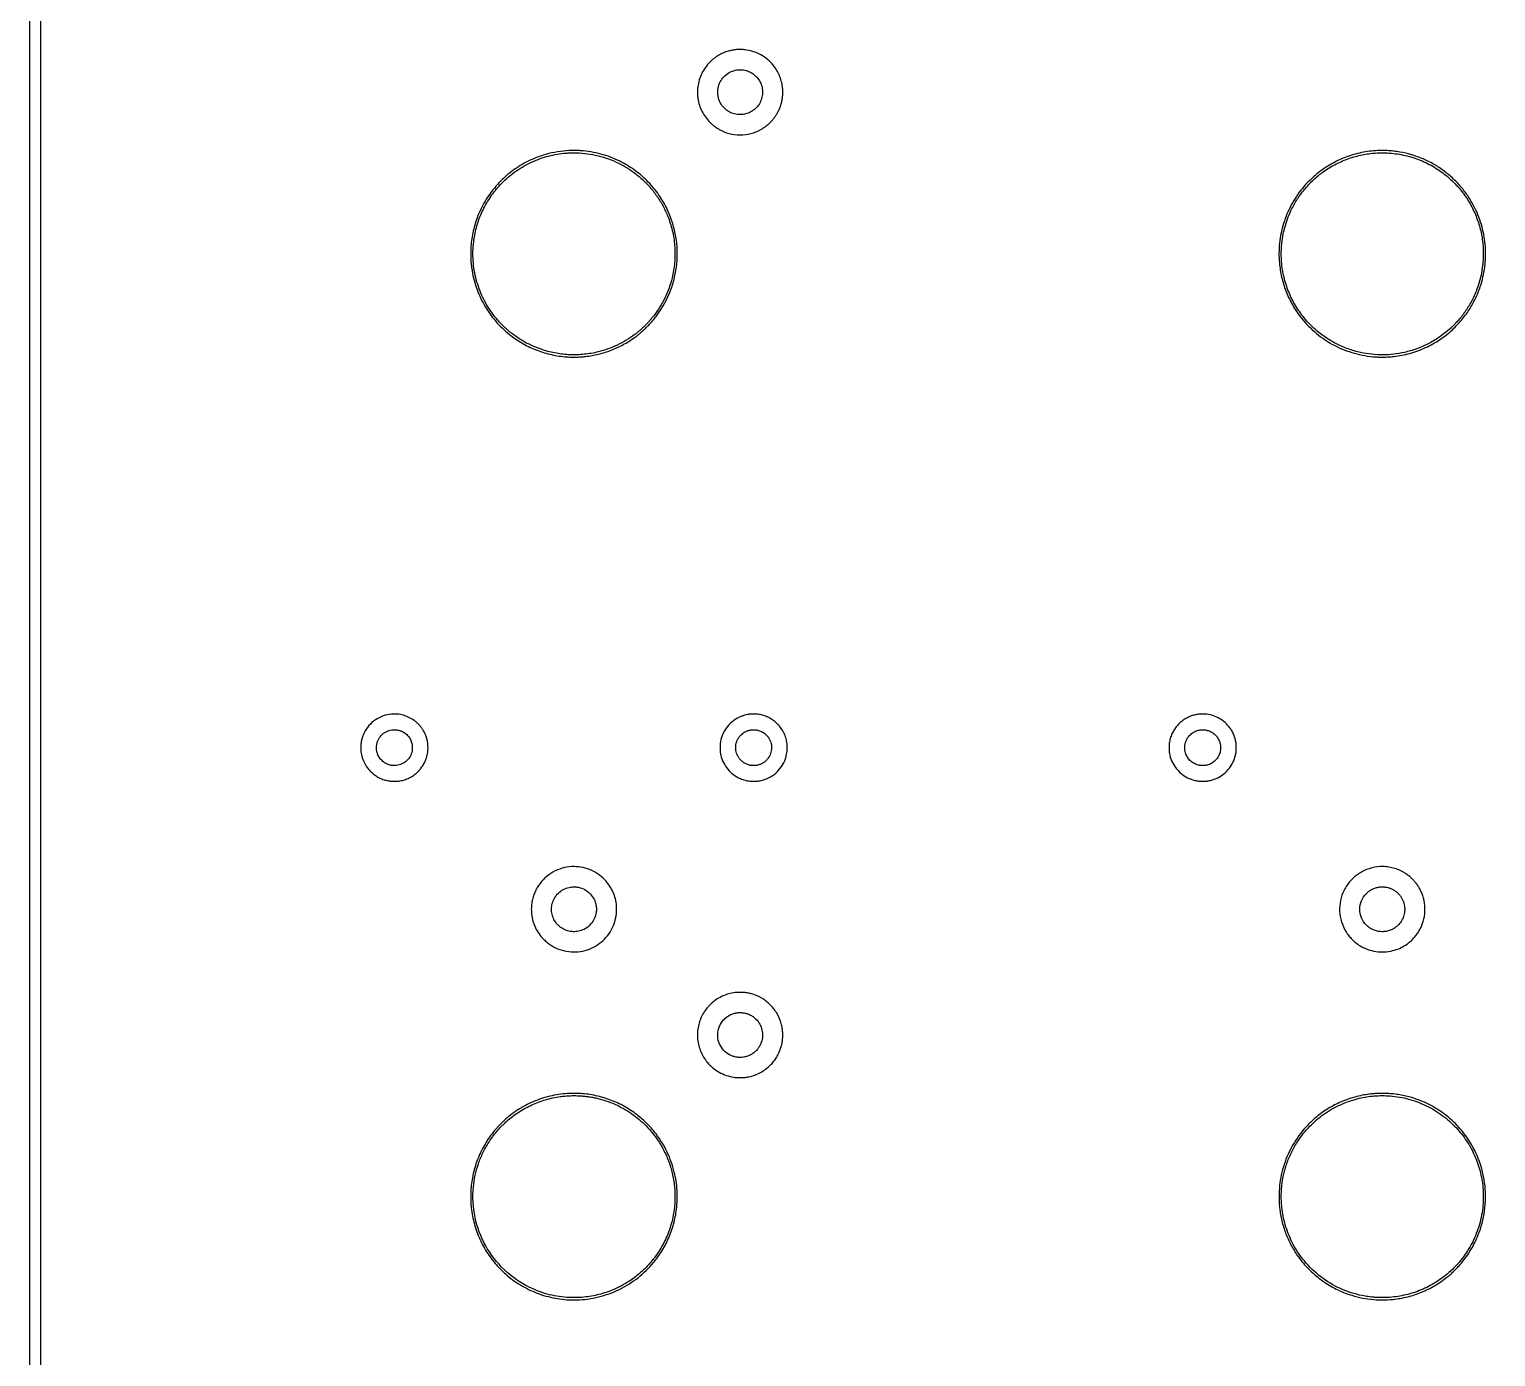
# Model space of a CAD drawing. Extents: x 977 to 25454, y 984 to 49020.
# Drawn here: x 977 to 14242, y 12993 to 25001 of the extents above; entities that cross this region are included whole.
import ezdxf

# ---------------------------------------------------------------- set-up
doc = ezdxf.new("R2010")
doc.units = 0

msp = doc.modelspace()

# ---------------------------------------------------------------- linework, layer by layer
for points in [[(25453.795181, 6757.754748, 0.000012), (25453.897571, 12164.328285, 0.000003), (25453.798272, 20941, 0.000002), (25453.560073, 32466.951299, 0.000022), (25453.274305, 36638.378168, 0.000001), (25452.974668, 39243.286242, 0.030065)], [(23834.04827, 49018.908979, 0.000001), (21672.802621, 49019.17901, 0.000024)], [(18678.279442, 49019.402857, 0.000005), (13230.5, 49019.49605, 0.000002), (9162.520775, 49019.509787, 0.000004), (5736.221875, 49019.480206)], [(7758.65651, 2201.463503, -0.000003), (13215, 2201.5, -0.000005), (17758.452947, 2201.451521, -0.000032)], [(2705.63774, 40413.981128, 0.000002), (2705.642764, 42874.519936, 0.000002), (2705.626677, 45334.130235, 0.019035)], [(23829.361066, 40418.971481, -0.000002), (23829.352982, 42875.559779, -0.000002), (23829.365373, 45332.747787, -0.021017)], [(23725.958331, 45319.436979, 0.000002), (23725.950273, 42874.905956, 0.000002), (23725.959107, 40430.264241, 0.013991)], [(20120.410613, 2201.24951, -0.000001), (21784.154586, 2200.996007, -0.020655)], [(977.725653, 39203.213509), (978.253371, 20920.105358), (978.783817, 2642.314461, 0.011624)], [(1082.049922, 2659.268362), (1081.553582, 20927.154571), (1081.05941, 39207.772508, -0.015821)], [(4650.646709, 2200.986913, -0.000006), (5834.976758, 2201.249393, -0.000049)]]:
    msp.add_lwpolyline(points, format="xyb")
for points in [[(7385.5, 24818.37755, 0.024439), (7345.889966, 24813.832647, 0.024949), (7307.188833, 24805.462443, 0.025122), (7269.771481, 24793.347899, 0.025602), (7234, 24777.606952, 0.018599), (7206.398955, 24762.423349, 0.021654), (7181.410585, 24745.92927, 0.02154), (7157.831172, 24727.256226, 0.018043), (7134.459021, 24705.528566, 0.040011), (7092.741152, 24656.576774, 0.042732), (7060.374075, 24602.628234, 0.042418), (7037.462899, 24543.5919, 0.03833), (7023.883523, 24479.5, 0.021279), (7022.118562, 24459.857228, 0.010233), (7021.4459, 24434.571662, 0.010223), (7021.806782, 24409.360259, 0.022005), (7023.334776, 24390, 0.03563), (7035.21843, 24329.512459, 0.039773), (7055.296459, 24273.594991, 0.03987), (7083.924057, 24221.678661, 0.036133), (7121.29159, 24173.117822, 0.023584), (7141.850457, 24152.137736, 0.018593), (7165.946197, 24131.376499, 0.018417), (7191.816324, 24112.227942, 0.021597), (7217.718985, 24096.090232, 0.064631), (7308.3934, 24059.357529, 0.063276), (7406.104712, 24046.639329, 0.063328), (7503.818176, 24058.762407, 0.064935), (7594.5, 24094.941003, 0.017164), (7619.158794, 24109.84389, 0.019161), (7641.822394, 24125.896137, 0.019153), (7663.199412, 24143.643175, 0.017117), (7684, 24163.628538, 0.018062), (7704.478198, 24186.280821, 0.02086), (7722.256729, 24209.321091, 0.020765), (7738.120885, 24233.85684, 0.017589), (7752.852955, 24261, 0.019932), (7766.33701, 24291.014697, 0.02214), (7776.874886, 24320.986199, 0.021777), (7784.857562, 24352.212984, 0.018103), (7790.675635, 24386, 0.025797), (7792.201664, 24404.401136, 0.007771), (7792.640223, 24432.480078, 0.007776), (7792.205554, 24460.564723, 0.025702), (7790.682666, 24479, 0.031456), (7779.963819, 24532.787537, 0.034601), (7762.811232, 24583.066153, 0.03505), (7739.126704, 24629.922566, 0.034032), (7708.920469, 24673.5, 0.048958), (7655.8602, 24728.001815, 0.049545), (7593.415733, 24770.901677, 0.049481), (7523.673391, 24800.722991, 0.04858), (7449, 24816.49077, 0.015286), (7435.86106, 24817.550035, 0.005043), (7416.504771, 24818.320646, 0.004853), (7397.345684, 24818.70386, 0.018919)], [(7437.123247, 24633.481489, -0.059414), (7483.708823, 24620.700244, -0.059814), (7525.868397, 24597.341866, -0.059741), (7561.344277, 24564.637599, -0.059004), (7588.253872, 24524.344299, -0.064181), (7605.368618, 24476.382936, -0.062708), (7609.946921, 24425.262929, -0.062712), (7601.710188, 24374.606975, -0.064208), (7581.196472, 24328.008146, -0.055756), (7553.734251, 24292.205951, -0.055467), (7518.996012, 24263.285998, -0.055482), (7478.759388, 24242.716315, -0.055845), (7435.072513, 24231.55394, -0.022278), (7423.786926, 24230.489573, -0.009967), (7408.878651, 24230.048877, -0.009942), (7394.027454, 24230.201343, -0.023371), (7382.973766, 24231.052854, -0.031985), (7356.685465, 24236.042217, -0.032806), (7331.476511, 24244.31512, -0.032854), (7307.600468, 24255.800645, -0.032287), (7285.288618, 24270.374269, -0.074719), (7243.208226, 24313.041147, -0.074245), (7215.416924, 24366.280394, -0.074198), (7204.378156, 24425.346945, -0.074473), (7211.088055, 24484.984359, -0.073343), (7234.406342, 24539.058067, -0.072521), (7272.413372, 24584.332993, -0.072709), (7321.667575, 24616.778711, -0.074354), (7377.776255, 24633.454921, -0.001819), (7382.211907, 24634.065643, -0.001795), (7386.671775, 24634.646877, -0.001762), (7390.581562, 24635.12816, -0.006903), (7393, 24635.383403, -0.026836), (7401.092589, 24635.688532, -0.006777), (7414.264691, 24635.299515, -0.007148), (7427.662588, 24634.529983, -0.019356)], [(5862, 23903.994277, 0.026978), (5754.40905, 23892.589193, 0.028551), (5650.726941, 23869.769605, 0.028737), (5550.943051, 23835.459385, 0.028118), (5455, 23789.720311, 0.044819), (5317.016227, 23697.200714, 0.044436), (5197.295419, 23581.331644, 0.044461), (5099.990432, 23446.198888, 0.044978), (5028.541748, 23296.5, 0.018596), (5006.095324, 23228.361069, 0.019414), (4989.133343, 23159.70766, 0.019306), (4977.472151, 23089.583928, 0.017946), (4970.904284, 23017.039931, 0.012186), (4970.22154, 22994.311821, 0.003672), (4970.279777, 22959.743454, 0.003555), (4970.833636, 22925.42891, 0.014319), (4971.920494, 22904.5, 0.003075), (4973.483939, 22886.506221, 0.003939), (4975.15552, 22869.962655, 0.004144), (4977.007931, 22854.184126, 0.004193), (4979.11492, 22838.5, 0.046958), (5020.196195, 22667.499149, 0.047176), (5092.421034, 22507.447358, 0.04719), (5193.342457, 22363.814627, 0.047046), (5319.5, 22241.490799, 0.03633), (5432.337223, 22163.74359, 0.036898), (5554.671911, 22103.600243, 0.036838), (5684.711433, 22062.013209, 0.03596), (5820.5, 22039.542963, 0.014451), (5865.439357, 22036.69876, 0.011238), (5914.414172, 22036.119326, 0.011227), (5963.430979, 22037.742248, 0.014305), (6008.5, 22041.544145, 0.031893), (6126.324954, 22062.562655, 0.031944), (6240.456029, 22098.388664, 0.031951), (6349.068733, 22148.451815, 0.031942), (6450.428444, 22211.949965, 0.009782), (6480.595269, 22234.555089, 0.0111), (6508.586271, 22257.415284, 0.010873), (6536.02786, 22281.913292, 0.008687), (6564.550751, 22309.455386, 0.010987), (6596.817467, 22343.164242, 0.012674), (6626.027622, 22376.723345, 0.012824), (6653.199516, 22411.358307, 0.011806), (6679.344574, 22448.294232, 0.066021), (6788.726458, 22668.782896, 0.066116), (6836.786644, 22910.051996, 0.066143), (6820.197094, 23155.411272, 0.066171), (6740.111828, 23387.888525, 0.040171), (6661.556557, 23517.698521, 0.040715), (6563.572389, 23632.649531, 0.040751), (6448.342412, 23730.114671, 0.040391), (6318.5, 23807.924101, 0.024239), (6234.017243, 23844.710246, 0.025024), (6147.254511, 23872.70993, 0.024829), (6057.483415, 23892.076756, 0.023066), (5964, 23903.036702, 0.012154), (5944.491249, 23903.940128, 0.003145), (5913.02577, 23904.433498, 0.003147), (5881.552757, 23904.530838, 0.012117)], [(5951.5, 23882.991736, -0.026609), (6050.351831, 23872.370485, -0.026975), (6147.058484, 23851.335473, -0.02708), (6240.577803, 23820.109363, -0.027308), (6329.904803, 23779.032969, -0.001296), (6341.156, 23773.057643, -0.004823), (6348.194856, 23769.208245, -0.004189), (6355.61838, 23764.972904, -0.000805), (6369, 23757.160113, -0.029104), (6453.654697, 23700.692499, -0.028082), (6532.247539, 23634.14479, -0.027965), (6603.200716, 23558.912319, -0.028278), (6665.032748, 23476.5, -0.013824), (6691.894754, 23433.606049, -0.013954), (6716.25742, 23389.425214, -0.013894), (6738.215447, 23343.76478, -0.013426), (6757.870355, 23296.436169, -0.038297), (6797.209119, 23164.708659, -0.037742), (6816.24109, 23027.874932, -0.037697), (6814.497797, 22889.579336, -0.038007), (6791.986785, 22753.5, -0.026062), (6764.347869, 22661.56197, -0.026298), (6727.363642, 22573.281586, -0.026298), (6681.317141, 22489.372349, -0.026064), (6626.590411, 22410.5, -0.007532), (6608.378717, 22387.690326, -0.008805), (6590.39375, 22366.615169, -0.008637), (6571.379461, 22345.846688, -0.006761), (6550.05879, 22323.952508, -0.007398), (6525.631405, 22300.249369, -0.010057), (6502.85563, 22279.642593, -0.010115), (6479.37454, 22260.060601, -0.007623), (6452.817184, 22239.465249, -0.025064), (6376.710834, 22188.036681, -0.025307), (6296.079587, 22144.66141, -0.025267), (6211.352587, 22109.594549, -0.024804), (6123, 22083.008119, -0.035082), (5998.287242, 22061.271371, -0.03466), (5871.249549, 22057.060638, -0.034657), (5744.840119, 22070.439563, -0.035067), (5622, 22101.131314, -0.027555), (5526.637033, 22138.123538, -0.028025), (5436.475746, 22185.196799, -0.028091), (5352.345313, 22241.938904, -0.027991), (5275, 22307.817843, -0.012875), (5238.758658, 22344.191839, -0.014), (5205.46706, 22381.405641, -0.014119), (5174.566986, 22420.121845, -0.013598), (5145.497013, 22461, -0.047409), (5063.085161, 22613.218858, -0.04739), (5010.807421, 22778.25695, -0.047415), (4990.557939, 22950.10248, -0.047564), (5003.082471, 23122.5, -0.037927), (5036.433094, 23256.805231, -0.037908), (5089.69261, 23384.555134, -0.037889), (5161.658354, 23502.857214, -0.037808), (5250.699311, 23609.035172, -0.043654), (5370.691114, 23712.197303, -0.043334), (5507.056743, 23793.246458, -0.043316), (5655.409058, 23849.606479, -0.043537), (5811, 23879.444103, -0.004589), (5821.809726, 23880.455286, -0.00236), (5835.366064, 23881.533586, -0.002308), (5849.693846, 23882.53874, -0.002886), (5863, 23883.333413, -0.012388), (5877.828923, 23883.765123, -0.002048), (5906.435407, 23883.771832, -0.002176), (5935.096914, 23883.536464, -0.010317)], [(13174, 23903.924114, 0.039059), (13028.184351, 23885.631782, 0.039263), (12887.24974, 23844.897753, 0.039301), (12754.544841, 23782.680795, 0.039306), (12633.216008, 23700.466897, 0.013617), (12596.162309, 23669.171653, 0.012588), (12559.860211, 23635.097343, 0.012581), (12525.295476, 23599.215753, 0.013552), (12493.452399, 23562.5, 0.048941), (12393.162593, 23412.564758, 0.048285), (12323.393905, 23245.331172, 0.04829), (12286.999723, 23067.835598, 0.048968), (12285.579066, 22887.5, 0.034314), (12306.097033, 22759.201318, 0.034789), (12343.913197, 22635.521795, 0.034827), (12398.465657, 22518.404123, 0.034552), (12468.87309, 22409.665548, 0.052088), (12601.691717, 22266.455163, 0.052599), (12760.830703, 22154.316504, 0.052514), (12940.116115, 22077.708391, 0.051592), (13132.5, 22039.55253, 0.014475), (13177.353106, 22036.689293, 0.011351), (13226.099183, 22036.09946, 0.011313), (13275.042842, 22037.726246, 0.013989), (13320.5, 22041.545674, 0.039987), (13466.888206, 22069.962148, 0.039923), (13606.968252, 22121.328421, 0.039936), (13737.062481, 22194.285721, 0.040069), (13853.747871, 22286.924991, 0.031062), (13933.443617, 22371.184174, 0.030881), (14002.254828, 22464.825633, 0.03093), (14058.910622, 22566.078428, 0.031393), (14102.327021, 22673.054748, 0.048641), (14143.242481, 22851.354708, 0.049088), (14148.761794, 23033.644221, 0.049098), (14118.642401, 23213.476905, 0.048703), (14053.9969, 23384.5, 0.029217), (13999.92471, 23479.568902, 0.029525), (13935.311479, 23567.33895, 0.029446), (13860.632679, 23647.101181, 0.028716), (13776.5, 23718.254757, 0.030074), (13684.626806, 23779.035149, 0.029542), (13585.589138, 23828.754623, 0.029523), (13481.316446, 23866.483028, 0.029942), (13373.811868, 23891.458915, 0.013405), (13324.020033, 23898.556981, 0.013123), (13273.565645, 23903.03635, 0.013208), (13223.281394, 23904.841849, 0.01405)], [(13263.5, 23882.975045, -0.03879), (13406.232722, 23864.184629, -0.039346), (13543.648995, 23823.61336, -0.039407), (13672.81523, 23762.091009, -0.039175), (13791, 23680.959348, -0.016087), (13834.371814, 23643.523148, -0.015517), (13875.788243, 23602.936659, -0.01552), (13914.598269, 23559.869476, -0.016113), (13950.160107, 23515, -0.034042), (14017.6495, 23409.685714, -0.034253), (14070.067936, 23296.399437, -0.03425), (14106.531454, 23177.010066, -0.034028), (14126.452773, 23053.5, -0.014241), (14129.373803, 23007.494227, -0.012005), (14129.906748, 22958.693392, -0.011979), (14128.094582, 22909.796601, -0.013972), (14123.965981, 22863.5, -0.024172), (14109.565659, 22777.134606, -0.023937), (14086.862637, 22692.275848, -0.023918), (14056.131407, 22609.909894, -0.024041), (14017.720311, 22531, -0.014316), (13991.657249, 22486.488048, -0.014284), (13963.071068, 22443.506882, -0.014082), (13931.668059, 22401.647985, -0.01303), (13897.160089, 22360.5, -0.012182), (13882.467618, 22344.674162, -0.003991), (13860.076016, 22322.067667, -0.003986), (13837.338719, 22299.833044, -0.012289), (13821.483537, 22285.307099, -0.029752), (13729.217615, 22214.051398, -0.031551), (13630.882391, 22155.766691, -0.031747), (13526.580013, 22110.620511, -0.030932), (13416.5, 22078.587711, -0.027558), (13318.350024, 22062.120472, -0.027198), (13218.550766, 22056.451613, -0.027198), (13118.726049, 22061.649718, -0.027559), (13020.5, 22077.653863, -0.031825), (12908.406468, 22109.916554, -0.031983), (12801.505479, 22156.101901, -0.031906), (12701.127861, 22215.665821, -0.031331), (12608.5, 22287.849388, -0.011608), (12593.052504, 22302.177942, -0.003587), (12570.454274, 22324.454274, -0.003587), (12548.177942, 22347.052504, -0.011608), (12533.849388, 22362.5, -0.037237), (12449.443082, 22473.488853, -0.038048), (12383.111945, 22594.998223, -0.03812), (12336.061903, 22724.931094, -0.037685), (12309.061668, 22861, -0.014782), (12304.48183, 22911.194533, -0.013497), (12302.693009, 22963.120755, -0.013456), (12303.707652, 23015.236451, -0.014444), (12307.535567, 23066, -0.022779), (12319.741085, 23146.922322, -0.022429), (12339.303121, 23226.823989, -0.022379), (12365.995601, 23304.827327, -0.022432), (12399.535007, 23380.069923, -0.030417), (12454.402133, 23474.798787, -0.029946), (12520.619856, 23562.69023, -0.02991), (12596.947882, 23642.141491, -0.03017), (12682, 23711.671521, -0.034098), (12786.568106, 23776.769435, -0.033648), (12899.469389, 23827.376393, -0.033641), (13018.162406, 23862.39097, -0.03405), (13140, 23880.996253, -0.010138), (13168.887356, 23882.823947, -0.006722), (13202.095939, 23883.802737, -0.006738), (13235.140838, 23883.886861, -0.010606)], [(4254, 18805.901208, 0.064386), (4177.551982, 18789.19967, 0.064219), (4107.79366, 18753.593765, 0.064329), (4049.451741, 18701.519983, 0.065002), (4006.498291, 18636.5, 0.022388), (3994.151896, 18608.032342, 0.026916), (3985.23403, 18580.252719, 0.026595), (3979.274992, 18551.394755, 0.020975), (3975.819853, 18519.678805, 0.048034), (3977.428848, 18465.01237, 0.045752), (3989.390012, 18410.723117, 0.045304), (4011.182311, 18359.01309, 0.045125), (4041.955654, 18312, 0.019911), (4051.304633, 18301.114033, 0.008775), (4064.476362, 18287.447219, 0.008776), (4078.121905, 18274.24885, 0.019873), (4089, 18264.871386, 0.031733), (4122.330117, 18241.662478, 0.032978), (4157.915097, 18223.186973, 0.033045), (4195.54998, 18209.58182, 0.032146), (4234.996104, 18200.903737, 0.022094), (4250.303647, 18199.242547, 0.009084), (4271.162229, 18198.287585, 0.00909), (4292.057682, 18198.091066, 0.021892), (4307.5, 18198.903323, 0.035361), (4351.947022, 18206.396659, 0.036697), (4394.328189, 18220.022707, 0.036797), (4434.157074, 18239.656602, 0.035966), (4471, 18265.049749, 0.017902), (4481.805145, 18274.358902, 0.009156), (4494.714663, 18286.758965, 0.009145), (4507.078235, 18299.536782, 0.019168), (4516.113627, 18310, 0.033404), (4541.436567, 18346.449637, 0.036153), (4560.939617, 18385.022773, 0.036312), (4574.615471, 18425.84468, 0.034301), (4582.561853, 18469, 0.022534), (4583.689049, 18485.439543, 0.009194), (4583.801326, 18507.84759, 0.009027), (4583.106352, 18529.95249, 0.026956), (4581.54515, 18545, 0.021438), (4575.120376, 18576.669996, 0.025397), (4566.2776, 18605.896771, 0.025936), (4554.704403, 18633.543558, 0.024286), (4540.100576, 18660.475742, 0.027086), (4523.416705, 18684.883888, 0.022755), (4503.245419, 18708.868489, 0.022813), (4481.044576, 18730.849587, 0.027712), (4458.271077, 18749.242937, 0.044721), (4411.836388, 18776.737801, 0.043691), (4360.894706, 18795.789997, 0.04381), (4307.554865, 18805.661739, 0.045514)], [(7504, 18805.958675, 0.019937), (7474.477851, 18801.933345, 0.02496), (7447.538301, 18795.759267, 0.025078), (7421.452386, 18786.959607, 0.020457), (7394.5, 18775.039609, 0.061978), (7331.533497, 18733.686484, 0.062637), (7280.87594, 18678.294596, 0.062361), (7245.338469, 18611.846951, 0.060488), (7226.818265, 18538, 0.017103), (7226.267397, 18531.942678, 0.005789), (7225.86984, 18523.096998, 0.005245), (7225.626556, 18512.450629, 0.003716), (7225.56769, 18500.5, 0.007723), (7225.920732, 18480.837874, 0.017829), (7226.940285, 18466.096656, 0.018878), (7228.964798, 18451.981663, 0.00973), (7232.505041, 18434.487445, 0.060589), (7256.137666, 18367.712877, 0.058557), (7295.295417, 18307.705963, 0.058292), (7347.487443, 18258.179817, 0.058997), (7409.5, 18222.270395, 0.03871), (7452.244187, 18207.646302, 0.037171), (7497.315346, 18199.539776, 0.036913), (7543.401346, 18198.163392, 0.036964), (7589.167197, 18203.581053, 0.066858), (7663.39303, 18228.611176, 0.064714), (7729.291768, 18272.544082, 0.064519), (7781.935988, 18332.003298, 0.065728), (7817.293501, 18402.558309, 0.022241), (7825.207202, 18429.192882, 0.023754), (7830.523058, 18455.849111, 0.023555), (7833.3185, 18483.095963, 0.021121), (7833.684996, 18511.5, 0.039987), (7828.205694, 18561.447035, 0.042223), (7814.874742, 18608.950553, 0.041923), (7793.644701, 18653.837812, 0.038342), (7764.661845, 18696, 0.020643), (7756.117315, 18705.739098, 0.007824), (7743.429597, 18718.639582, 0.00788), (7730.251226, 18731.222912, 0.018908), (7720, 18740.011561, 0.033017), (7685.476388, 18763.880124, 0.034406), (7648.570744, 18782.632228, 0.034336), (7609.3698, 18796.177186, 0.0326), (7568, 18804.514306, 0.020965), (7554.995279, 18805.711014, 0.006819), (7535.710453, 18806.409453, 0.006726), (7516.506735, 18806.584442, 0.02283)], [(11566, 18805.958675, 0.028928), (11527.351045, 18799.979615, 0.031407), (11490.72339, 18789.680058, 0.031708), (11455.990501, 18774.982737, 0.030694), (11423, 18755.870908, 0.035214), (11389.330866, 18729.910343, 0.034547), (11359.406764, 18699.326446, 0.034631), (11334.045475, 18664.991453, 0.035794), (11313.976376, 18627.850176, 0.037296), (11298.686346, 18585.869899, 0.036371), (11289.64617, 18541.731066, 0.036318), (11287.089144, 18496.684371, 0.036937), (11291.109981, 18452, 0.059389), (11310.757484, 18384.240593, 0.058052), (11345.887296, 18322.432014, 0.057954), (11394.348792, 18270.264508, 0.058805), (11453.265989, 18230.905197, 0.028994), (11486.214909, 18216.44686, 0.030476), (11520.077158, 18206.171818, 0.030324), (11555.095897, 18200.050782, 0.028111), (11591.5, 18198.002425, 0.027374), (11627.906249, 18199.997112, 0.030761), (11662.460767, 18205.963251, 0.030878), (11695.907339, 18216.097762, 0.027993), (11729, 18230.556495, 0.05438), (11784.423149, 18266.594971, 0.054461), (11830.74196, 18313.718829, 0.054467), (11865.789292, 18369.72705, 0.054414), (11887.929186, 18432, 0.011512), (11891.752861, 18449.952912, 0.02031), (11893.960848, 18464.946512, 0.018516), (11895.061885, 18480.978613, 0.007879), (11895.4016, 18502.5, 0.002571), (11895.318984, 18518.64951, 0.009881), (11895.017535, 18528.68822, 0.014407), (11894.392234, 18536.627985, 0.012034), (11893.283498, 18545.012555, 0.027308), (11885.148059, 18583.154955, 0.031048), (11873.153815, 18618.538601, 0.031593), (11857.087626, 18651.623759, 0.03033), (11836.783613, 18682.89544, 0.049671), (11795.386783, 18728.619636, 0.051062), (11746.143288, 18764.806066, 0.050925), (11690.460063, 18790.339211, 0.048893), (11630, 18804.525205, 0.020803), (11616.972762, 18805.716028, 0.006791), (11597.682497, 18806.410314, 0.006691), (11578.481536, 18806.583363, 0.022823)], [(4295.144045, 18663.956463, -0.023277), (4310.065925, 18661.747401, -0.021045), (4325.236051, 18658.105619, -0.021284), (4339.852124, 18653.257946, -0.025582), (4353.109613, 18647.433216, -0.034114), (4368.280784, 18638.476394, -0.025524), (4383.70899, 18626.685447, -0.025238), (4398.073526, 18613.194222, -0.030551), (4410.055814, 18599.117304, -0.030892), (4420.016139, 18583.992016, -0.02706), (4428.529953, 18567.083872, -0.026964), (4435.197465, 18549.286432, -0.030038), (4439.634602, 18531.5, -0.032912), (4441.130225, 18518.950696, -0.013107), (4441.591607, 18501.615098, -0.012975), (4441.152106, 18484.418308, -0.036623), (4439.657997, 18472.5, -0.076274), (4421.874793, 18423.809496, -0.079601), (4390.499036, 18383.490378, -0.079822), (4348.181497, 18355.075054, -0.077301), (4298.623939, 18340.946542, -0.026479), (4287.330307, 18340.149206, -0.014282), (4273.379406, 18340.303004, -0.014282), (4259.462229, 18341.252892, -0.026518), (4248.274641, 18342.940679, -0.061183), (4209.393649, 18356.040305, -0.063343), (4175.335422, 18378.048917, -0.063188), (4147.8038, 18407.937886, -0.060376), (4128.108407, 18444.200652, -0.049099), (4120.297107, 18471.485584, -0.043835), (4117.556376, 18500.840916, -0.043505), (4119.974397, 18530.452764, -0.046592), (4127.482097, 18558.5, -0.082431), (4153.809846, 18604.572489, -0.081603), (4193.690054, 18639.854949, -0.081907), (4242.623071, 18660.428778, -0.083944)], [(7558.115607, 18662.080691, -0.030549), (7574.914965, 18658.117916, -0.025737), (7592.121972, 18651.949785, -0.025594), (7608.712912, 18644.00006, -0.029163), (7623.668664, 18634.699989, -0.026315), (7632.57959, 18627.680063, -0.013965), (7642.886832, 18618.120197, -0.013965), (7652.639727, 18608.004566, -0.026434), (7659.814111, 18599.247154, -0.080162), (7683.91686, 18552.208851, -0.081497), (7691.818111, 18500.24874, -0.081723), (7682.698193, 18448.610604, -0.08124), (7657.506857, 18402.5, -0.044532), (7637.980745, 18381.588291, -0.044297), (7615.02763, 18364.423391, -0.043822), (7589.165466, 18351.416713, -0.041687), (7561, 18342.85599, -0.014821), (7554.525117, 18341.66366, -0.020236), (7548.63056, 18341.00069, -0.014222), (7541.317707, 18340.685376, -0.003662), (7529.5, 18340.598819, -0.003671), (7517.696036, 18340.685476, -0.014167), (7510.374049, 18341.00062, -0.020134), (7504.471304, 18341.662171, -0.014834), (7498, 18342.850043, -0.043205), (7468.509475, 18351.893796, -0.04668), (7441.811823, 18365.698368, -0.046889), (7418.239653, 18384.152453, -0.044336), (7398.027883, 18407, -0.025479), (7391.691039, 18416.573597, -0.014743), (7385.019451, 18428.662864, -0.014752), (7379.088622, 18441.089861, -0.026125), (7375.05172, 18451.700534, -0.081739), (7367.191179, 18504.354884, -0.081752), (7376.620531, 18556.748167, -0.081968), (7402.309242, 18603.241591, -0.082795), (7441.5, 18638.827999, -0.020668), (7449.327799, 18643.421721, -0.010506), (7459.514746, 18648.575228, -0.010504), (7469.89307, 18653.288947, -0.02099), (7478.31724, 18656.4921, -0.016865), (7485.94555, 18658.74899, -0.010131), (7495.132981, 18660.935697, -0.010052), (7504.572665, 18662.783445, -0.014457), (7513, 18664.007882, -0.026812), (7522.443685, 18664.591879, -0.012711), (7534.639597, 18664.381236, -0.012648), (7547.24915, 18663.522647, -0.019326)], [(11607, 18663.981003, -0.051805), (11641.355737, 18656.774469, -0.053702), (11673.056928, 18642.70937, -0.053928), (11700.921145, 18622.280437, -0.053082), (11723.938215, 18596.266081, -0.068256), (11744.223566, 18557.489164, -0.067663), (11753.397208, 18514.56678, -0.067712), (11750.776597, 18470.780976, -0.068523), (11736.544363, 18429.47659, -0.054899), (11716.332623, 18398.515523, -0.057831), (11690.179548, 18373.2961, -0.0574), (11658.759565, 18354.589162, -0.052698), (11623, 18342.85599, -0.014821), (11616.525117, 18341.66366, -0.020236), (11610.63056, 18341.00069, -0.014222), (11603.317707, 18340.685376, -0.003662), (11591.5, 18340.598819, -0.003671), (11579.696036, 18340.685476, -0.014167), (11572.374049, 18341.00062, -0.020134), (11566.471304, 18341.662171, -0.014834), (11560, 18342.850043, -0.055775), (11523.461732, 18355.065518, -0.057877), (11491.018257, 18374.94327, -0.058447), (11464.259848, 18401.524862, -0.05898), (11444.473629, 18433.5, -0.071914), (11430.940938, 18478.402229, -0.072741), (11430.757948, 18525.117616, -0.07272), (11443.962536, 18569.940305, -0.071807), (11469.485229, 18609.320694, -0.060327), (11497.938617, 18634.880467, -0.058324), (11531.983862, 18653.252585, -0.058584), (11569.202637, 18663.205583, -0.061958)], [(5884, 17425.931579, 0.05934), (5796.599355, 17411.200309, 0.057537), (5714.124766, 17376.28517, 0.0575), (5641.729963, 17323.469202, 0.059116), (5584.026141, 17256, 0.028742), (5560.351346, 17215.776136, 0.030474), (5541.957032, 17173.865357, 0.03027), (5528.694899, 17129.765649, 0.027585), (5520.356447, 17083, 0.021354), (5518.930354, 17064.891709, 0.008927), (5518.488719, 17040.410138, 0.008916), (5518.920204, 17015.963346, 0.021722), (5520.340788, 16998, 0.03866), (5533.555209, 16932.689612, 0.042852), (5556.38695, 16872.501462, 0.043263), (5588.913148, 16817.580611, 0.040869), (5630.967972, 16767.939891, 0.012789), (5647.819482, 16751.901843, 0.014657), (5664.737951, 16737.483567, 0.015117), (5681.973181, 16724.483236, 0.015633), (5699.774116, 16712.699512, 0.053775), (5776.547576, 16675.988368, 0.05516), (5858.730315, 16656.886166, 0.055209), (5943.034763, 16656.223021, 0.054048), (6026.073903, 16673.959641, 0.053492), (6099.659456, 16707.290206, 0.052429), (6165.041148, 16755.660334, 0.052421), (6218.940999, 16816.579752, 0.05344), (6258.591622, 16887, 0.018691), (6269.421314, 16915.033097, 0.019608), (6277.937108, 16943.356119, 0.01943), (6284.271319, 16972.501676, 0.017648), (6288.564652, 17003, 0.020981), (6289.689624, 17020.945751, 0.008116), (6289.799779, 17045.872326, 0.00806), (6289.107119, 17070.663938, 0.022465), (6287.560564, 17088, 0.037975), (6274.321172, 17150.172553, 0.040748), (6252.034493, 17208.117247, 0.041039), (6220.816492, 17261.317199, 0.039636), (6181, 17309.371462, 0.052661), (6117.807959, 17361.99732, 0.053854), (6045.473021, 17399.802095, 0.053731), (5966.578252, 17421.350763, 0.051973)], [(13196.5, 17425.934834, 0.066501), (13096.681995, 17407.477426, 0.066213), (13005.049919, 17363.452839, 0.06607), (12927.946096, 17296.902327, 0.065718), (12870.708288, 17212.43116, 0.064036), (12838.662471, 17120.788293, 0.06332), (12830.678004, 17023.662225, 0.063168), (12847.260114, 16927.41789, 0.063178), (12887.345788, 16838.36711, 0.030037), (12913.18214, 16801.339384, 0.029207), (12943.495971, 16767.307075, 0.029163), (12977.61832, 16736.989928, 0.029724), (13014.827881, 16711.056648, 0.049925), (13084.129646, 16677.624427, 0.049927), (13158.682018, 16658.592581, 0.049948), (13235.497794, 16654.720931, 0.050053), (13311.5, 16666.166779, 0.040835), (13371.739638, 16686.875882, 0.041437), (13427.501732, 16717.019138, 0.041428), (13477.540982, 16755.951978, 0.040778), (13520.765917, 16802.793498, 0.062397), (13569.62201, 16884.460681, 0.061814), (13597.014063, 16975.914158, 0.061802), (13601.223201, 17071.305354, 0.062329), (13581.948743, 17164.544574, 0.021326), (13569.6986, 17196.035465, 0.022144), (13554.947264, 17225.965522, 0.021985), (13537.498373, 17254.672, 0.020369), (13517.172002, 17282.5, 0.020318), (13505.572717, 17295.934523, 0.008381), (13488.844172, 17313.199811, 0.008404), (13471.481953, 17329.955291, 0.019459), (13457.770293, 17341.786122, 0.012853), (13445.380561, 17351.151748, 0.008036), (13430.427073, 17361.503196, 0.008057), (13415.279473, 17371.283324, 0.013865), (13402.31933, 17378.867739, 0.034921), (13354.039443, 17401.123018, 0.03434), (13302.86345, 17416.5881, 0.034272), (13249.952316, 17424.926021, 0.034468)], [(5931.344137, 17241.499486, -0.076186), (5989.1069, 17224.737896, -0.074314), (6039.748262, 17191.352138, -0.07431), (6078.41792, 17144.616906, -0.076163), (6101.33542, 17089, -0.024505), (6104.665497, 17071.668457, -0.019205), (6106.623235, 17052.620629, -0.019391), (6107.099576, 17033.750573, -0.027369), (6105.952543, 17016.973766, -0.069162), (6091.065676, 16961.257811, -0.070707), (6061.617741, 16912.173084, -0.071016), (6019.793149, 16873.408387, -0.070767), (5968.744364, 16847.838835, -0.060835), (5920.378297, 16837.957078, -0.061309), (5871.186605, 16840.046313, -0.061082), (5823.808581, 16854.025894, -0.059589), (5780.779676, 16879.120195, -0.023751), (5771.889815, 16886.524864, -0.010851), (5760.975483, 16896.975483, -0.010851), (5750.524864, 16907.889815, -0.023751), (5743.120195, 16916.779676, -0.058759), (5717.992069, 16959.703369, -0.061382), (5703.994668, 17006.6726, -0.061579), (5701.843902, 17055.499276, -0.0598), (5711.574667, 17103.890326, -0.068799), (5736.081808, 17153.947557, -0.069339), (5773.197247, 17195.328093, -0.06918), (5820.295377, 17225.05892, -0.067967), (5874, 17241.039342, -0.023959), (5886.576293, 17242.372165, -0.012414), (5902.370674, 17242.891202, -0.012408), (5918.300212, 17242.623711, -0.022189)], [(13243.344137, 17241.499486, -0.034221), (13269.32698, 17236.266014, -0.032223), (13294.897486, 17227.461765, -0.032254), (13319.099698, 17215.455499, -0.03446), (13341, 17200.668409, -0.019941), (13348.985433, 17193.906019, -0.009636), (13358.679787, 17184.658636, -0.009642), (13368.035446, 17175.018743, -0.019404), (13374.960617, 17167, -0.033484), (13390.468588, 17144.650245, -0.033517), (13402.848603, 17120.437767, -0.033489), (13411.891091, 17094.768023, -0.033301), (13417.44606, 17068.072513, -0.023001), (13418.603675, 17055.605351, -0.011659), (13418.970609, 17039.844077, -0.011642), (13418.605491, 17024.19245, -0.0247), (13417.443807, 17012.128338, -0.05949), (13404.439762, 16964.063471, -0.06129), (13380.569381, 16920.93388, -0.061422), (13347.009652, 16884.954062, -0.060203), (13305.5, 16857.921959, -0.048917), (13269.058753, 16844.237809, -0.048399), (13230.522563, 16837.831223, -0.048293), (13191.393334, 16838.946422, -0.048261), (13153.195565, 16847.546403, -0.027802), (13130.711766, 16856.357393, -0.030771), (13110.122067, 16867.355606, -0.030734), (13091.016147, 16880.810932, -0.027602), (13072.9687, 16896.9687, -0.097998), (13028.900398, 16962.78224, -0.098689), (13013.364517, 17040.253395, -0.09875), (13028.720878, 17117.721517, -0.09825), (13072.633094, 17183.529468, -0.040231), (13097.588665, 17204.809974, -0.040322), (13125.611894, 17221.801334, -0.040244), (13156.052614, 17234.101763, -0.039741), (13188.198476, 17241.429789, -0.025432), (13199.680176, 17242.510371, -0.01043), (13215.33087, 17242.856676, -0.010498), (13231.158891, 17242.544318, -0.022408)], [(7376, 16287.978029, 0.034359), (7318.203515, 16278.583856, 0.0376), (7264.011384, 16261.523716, 0.037694), (7213.10346, 16236.585917, 0.034869), (7165.099063, 16203.704478, 0.020126), (7152.116312, 16192.533642, 0.00768), (7134.921948, 16175.989528, 0.007632), (7118.314283, 16159.00045, 0.021357), (7107.385286, 16146.440513, 0.034236), (7075.166136, 16099.839925, 0.036304), (7050.309692, 16050.158675, 0.036276), (7032.885681, 15997.368771, 0.034077), (7022.825687, 15941.5, 0.021415), (7021.81216, 15926.44135, 0.006099), (7021.526521, 15902.996648, 0.006098), (7021.812778, 15879.552827, 0.021432), (7022.826785, 15864.5, 0.034844), (7033.258771, 15807.099539, 0.037081), (7051.425766, 15752.926634, 0.037388), (7077.229024, 15702.434455, 0.03667), (7110.413031, 15656, 0.045793), (7160.058659, 15606.34602, 0.045309), (7218.081276, 15566.359931, 0.045406), (7282.232601, 15537.55, 0.046416), (7350.061211, 15521.05291, 0.022388), (7384.275935, 15517.583697, 0.021389), (7419.191098, 15517.112011, 0.021532), (7453.775686, 15519.617537, 0.02352), (7487, 15525.061353, 0.035658), (7540.672205, 15540.537104, 0.036452), (7591.190655, 15563.393695, 0.036455), (7637.850321, 15593.342625, 0.035677), (7680.025654, 15629.949329, 0.028357), (7710.369594, 15663.996961, 0.029669), (7736.175101, 15700.7681, 0.029821), (7757.33258, 15740.151196, 0.029301), (7773.79435, 15782, 0.019201), (7783.107155, 15814.657971, 0.023878), (7789.120848, 15845.65239, 0.023565), (7792.204321, 15877.415009, 0.017901), (7792.689112, 15912.399853, 0.009793), (7791.722087, 15935.673317, 0.01677), (7789.885669, 15955.017876, 0.017156), (7786.792087, 15973.888183, 0.010861), (7781.958153, 15995.655695, 0.063335), (7747.384528, 16085.661353, 0.062862), (7691.314151, 16164.399385, 0.062779), (7617.360322, 16226.820679, 0.062866), (7530.262635, 16268.901468, 0.012569), (7511.350688, 16274.738532, 0.013068), (7492.412136, 16279.535955, 0.012763), (7472.83418, 16283.432043, 0.010858), (7452, 16286.563745, 0.021789), (7437.573759, 16287.77713, 0.005434), (7413.914159, 16288.474674, 0.0054), (7390.266624, 16288.659287, 0.022365)], [(7427.144045, 16104.939588, -0.041495), (7461.686292, 16098.475937, -0.043584), (7494.098211, 16086.459232, -0.0437), (7523.860132, 16069.041379, -0.042165), (7550.528155, 16046.528155, -0.069811), (7584.881897, 16000.960971, -0.070978), (7605.131604, 15947.950271, -0.07085), (7609.770093, 15891.306047, -0.069161), (7598.506465, 15835.123456, -0.042776), (7584.951967, 15804.889908, -0.041098), (7566.293824, 15776.969824, -0.04077), (7543.158601, 15752.272671, -0.040611), (7516.293935, 15731.621525, -0.027467), (7501.226859, 15723.00929, -0.019713), (7483.555373, 15715.012981, -0.019713), (7465.308681, 15708.433184, -0.027463), (7448.5, 15704.109776, -0.034726), (7418.872692, 15700.31413, -0.036168), (7389.410372, 15700.735738, -0.036404), (7360.495711, 15705.383854, -0.036183), (7332.5, 15714.182144, -0.087954), (7272.470035, 15751.176206, -0.087369), (7228.651161, 15806.627111, -0.087347), (7206.400724, 15873.723492, -0.087848), (7208.466967, 15944.244364, -0.051765), (7221.025762, 15983.725379, -0.0511), (7241.467118, 16019.969299, -0.050969), (7268.890823, 16051.395914, -0.050968), (7302.10514, 16076.625356, -0.023781), (7316.390024, 16084.433158, -0.018237), (7332.663089, 16091.625979, -0.018355), (7349.256756, 16097.552039, -0.025638), (7364.5, 16101.526198, -0.019624), (7379.930005, 16104.088064, -0.017715), (7396.049529, 16105.540498, -0.017884), (7412.055907, 16105.839396, -0.02124)], [(5865, 15374.327573, 0.042233), (5706.564212, 15353.847517, 0.042682), (5554.404599, 15307.065926, 0.042714), (5412.503401, 15235.169476, 0.042433), (5284.547159, 15140.067792, 0.009922), (5262.198338, 15119.504343, 0.007512), (5238.472384, 15096.094884, 0.007495), (5215.383262, 15071.903989, 0.009672), (5194.955214, 15048.974422, 0.038482), (5109.52223, 14932.168974, 0.038803), (5043.265579, 14803.966039, 0.038813), (4997.627322, 14667.097094, 0.038544), (4973.558289, 14524.5, 0.011862), (4970.814076, 14483.258288, 0.010685), (4969.900353, 14440.46817, 0.010688), (4970.815586, 14397.69393, 0.011894), (4973.561326, 14356.5, 0.039296), (4998.334091, 14211.219997, 0.039629), (5045.491079, 14072.030411, 0.039545), (5114.131306, 13941.755225, 0.038779), (5202.82553, 13823, 0.011905), (5218.714084, 13805.697379, 0.004125), (5242.431498, 13781.475731, 0.004116), (5266.517695, 13757.675171, 0.012111), (5283.611922, 13741.846411, 0.021749), (5349.540001, 13688.612731, 0.022506), (5419.11569, 13641.950007, 0.022526), (5492.543756, 13601.766852, 0.021875), (5570, 13567.923192, 0.023586), (5650.288999, 13541.224094, 0.022645), (5733.827152, 13521.788556, 0.0226), (5818.954902, 13509.955928, 0.023249), (5904, 13506.004249, 0.053516), (6102.536968, 13527.326541, 0.053557), (6291.971734, 13590.298383, 0.053559), (6463.701409, 13692.06438, 0.053531), (6609.930594, 13828, 0.037125), (6692.825764, 13939.177384, 0.037163), (6758.335549, 14061.353756, 0.037158), (6805.044429, 14191.899292, 0.03709), (6831.950518, 14328, 0.022658), (6838.307764, 14411.796136, 0.022515), (6837.077344, 14496.001611, 0.022495), (6828.275312, 14579.830521, 0.022519), (6811.979192, 14662.5, 0.025838), (6784.285823, 14754.856148, 0.025783), (6747.197284, 14843.930959, 0.02581), (6701.179577, 14928.627197, 0.026019), (6646.794013, 15007.89441, 0.015124), (6611.089888, 15051.721976, 0.014878), (6572.612196, 15093.557833, 0.014904), (6531.783768, 15132.960411, 0.01531), (6489.035591, 15169.496539, 0.037209), (6375.219716, 15247.731282, 0.037006), (6250.861994, 15308.393591, 0.036967), (6118.789917, 15350.113195, 0.036955), (5982, 15371.934186, 0.010356), (5955.745145, 15373.6063, 0.00561), (5923.397912, 15374.631156, 0.00561), (5891.094994, 15374.929446, 0.010538)], [(5955, 15352.941306, -0.011803), (5993.145249, 15350.108229, -0.010811), (6032.251679, 15345.418121, -0.010685), (6071.604175, 15338.972426, -0.010813), (6110.488295, 15330.873589, -0.047599), (6274.14649, 15276.257809, -0.047295), (6424.899683, 15191.587445, -0.04731), (6557.014031, 15080.12603, -0.047693), (6665.424678, 14946.098249, -0.031378), (6724.409437, 14843.573049, -0.032759), (6769.1499, 14735.908641, -0.03259), (6799.627802, 14622.794077, -0.030388), (6816.03903, 14504, -0.013964), (6817.59358, 14472.036361, -0.007881), (6817.78413, 14433.222345, -0.007826), (6816.73387, 14393.603455, -0.011654), (6814.465453, 14359, -0.038842), (6791.128559, 14220.061988, -0.038637), (6746.559208, 14086.149447, -0.038609), (6681.879785, 13960.598696, -0.038662), (6598.692802, 13846.546642, -0.017313), (6556.014666, 13800.000981, -0.017359), (6510.25495, 13756.562369, -0.017338), (6461.537434, 13716.354392, -0.017174), (6410, 13679.485236, -0.012194), (6369.461309, 13653.942506, -0.013583), (6329.138337, 13631.350682, -0.013573), (6287.621652, 13610.967832, -0.012141), (6243.5, 13592.054926, -0.018592), (6179.040718, 13568.998972, -0.018999), (6113.507795, 13550.979986, -0.018788), (6046.094251, 13537.821596, -0.017297), (5976, 13529.326715, -0.016572), (5950.224525, 13527.962627, -0.003979), (5907.40404, 13527.45848, -0.003931), (5864.642862, 13527.631571, -0.017387), (5839.5, 13528.80609, -0.021635), (5748.786531, 13540.178203, -0.024365), (5662.977189, 13559.069306, -0.02473), (5580.558614, 13585.913036, -0.023712), (5500, 13621.092073, -0.075356), (5274.283577, 13778.706114, -0.075728), (5105.855643, 13995.890271, -0.075752), (5009.77079, 14253.310679, -0.075474), (4994.546337, 14528, -0.029704), (5011.019952, 14633.64707, -0.0292), (5039.958061, 14737.216937, -0.029177), (5080.792425, 14836.789617, -0.029545), (5132.791367, 14930.5, -0.010312), (5152.501251, 14960.175123, -0.009623), (5173.86515, 14989.714288, -0.009467), (5196.716692, 15018.896231, -0.009178), (5220.8888, 15047.5, -0.012951), (5234.641311, 15062.384801, -0.003342), (5257.596549, 15085.660618, -0.003404), (5280.956984, 15108.716661, -0.011836), (5296.5, 15123.149006, -0.036174), (5404.234566, 15205.45389, -0.037078), (5521.849499, 15270.617007, -0.037107), (5647.708535, 15317.651342, -0.036354), (5780, 15345.956047, -0.01234), (5822.577108, 15350.806108, -0.012213), (5865.488676, 15353.569976, -0.011943), (5909.405538, 15354.273141, -0.010664)], [(13178, 15374.336819, 0.00332), (13149.90361, 15372.651793, 0.006795), (13127.902474, 15370.88504, 0.007357), (13107.105506, 15368.621069, 0.004699), (13083, 15365.40719, 0.035726), (12954.025788, 15337.463535, 0.035468), (12830.018522, 15291.395939, 0.0354), (12713.544246, 15228.16339, 0.035283), (12607.018173, 15149.0695, 0.01062), (12581.942169, 15126.608235, 0.008432), (12555.800144, 15101.332459, 0.008423), (12530.49134, 15075.155339, 0.010514), (12507.926757, 15049.974665, 0.052168), (12396.542392, 14889.032844, 0.052572), (12321.222407, 14708.928965, 0.052549), (12285.096056, 14517.000135, 0.052029), (12289.585897, 14321.099007, 0.031367), (12311.313804, 14207.873173, 0.030922), (12347.108641, 14097.697901, 0.030873), (12396.284509, 13992.610822, 0.031036), (12457.949965, 13894.571556, 0.039029), (12551.071478, 13784.356616, 0.038581), (12660.527039, 13689.488695, 0.038571), (12783.286273, 13612.542681, 0.038965), (12916, 13555.66411, 0.026865), (13012.850115, 13528.516642, 0.026936), (13111.968402, 13511.939362, 0.026919), (13212.356155, 13506.107284, 0.026752), (13313, 13511.071579, 0.035821), (13444.035083, 13534.156997, 0.035737), (13570.539785, 13575.720586, 0.035708), (13689.934432, 13634.914832, 0.03563), (13799.783992, 13710.533103, 0.013045), (13835.388873, 13740.53495, 0.012269), (13870.133006, 13772.956127, 0.012205), (13903.429346, 13807.223752, 0.012554), (13934.693639, 13842.761966, 0.020334), (13978.865132, 13900.179848, 0.019562), (14018.832885, 13961.72496, 0.019463), (14054.061146, 14026.530304, 0.019619), (14084.042531, 14093.709501, 0.060801), (14142.010844, 14312.428461, 0.060771), (14145.684478, 14538.707435, 0.060773), (14094.852159, 14759.225513, 0.060815), (13992.501665, 14961, 0.042993), (13891.628658, 15086.548968, 0.043194), (13770.916786, 15192.781944, 0.043189), (13633.73534, 15276.704873, 0.042965), (13483.940881, 15335.983673, 0.015206), (13429.764707, 15350.426831, 0.015134), (13374.725726, 15361.575764, 0.01505), (13318.808342, 15369.426984, 0.014638), (13262, 15373.988449, 0.009139), (13245.176244, 15374.536649, 0.002537), (13218.778769, 15374.780093, 0.002369), (13192.599697, 15374.764637, 0.011984)], [(13268, 15352.938345, -0.047701), (13434.092231, 15328.252838, -0.046083), (13594.524624, 15272.407239, -0.046015), (13742.233758, 15188.022448, -0.047254), (13870.594708, 15078.705033, -0.040839), (13966.916424, 14961.827546, -0.04138), (14042.483887, 14831.343448, -0.041452), (14095.426173, 14690.418344, -0.041285), (14124.485517, 14542.5, -0.005121), (14127.150672, 14516.259655, -0.010404), (14128.604585, 14495.573993, -0.009182), (14129.296059, 14473.275814, -0.003159), (14129.5, 14441, -0.003257), (14129.288282, 14408.499589, -0.008951), (14128.579123, 14385.578931, -0.010217), (14127.114008, 14364.460257, -0.005504), (14124.490818, 14338.5, -0.047765), (14088.697341, 14168.205502, -0.047745), (14021.2361, 14007.771397, -0.047711), (13924.514418, 13862.943408, -0.047558), (13802, 13738.902366, -0.040407), (13682.642317, 13654.45066, -0.040263), (13551.116644, 13590.181224, -0.04014), (13410.59608, 13547.665573, -0.039633), (13264.485309, 13527.918045, -0.012477), (13241.482075, 13527.223972, -0.003526), (13205.631505, 13527.289996, -0.003311), (13170.092028, 13527.84146, -0.016151), (13150, 13528.936303, -0.00532), (13117.647033, 13532.096765, -0.007481), (13088.865007, 13535.654335, -0.007986), (13061.758739, 13539.859632, -0.007727), (13034.5, 13544.970431, -0.056631), (12837.855736, 13608.815541, -0.056716), (12660.656015, 13715.12797, -0.056729), (12511.909309, 13858.510189, -0.056708), (12399.169739, 14031.670596, -0.02232), (12365.701858, 14106.775865, -0.02252), (12339.17285, 14184.344813, -0.022541), (12319.749395, 14263.913021, -0.022462), (12307.540982, 14345, -0.01364), (12303.871369, 14392.413527, -0.012536), (12302.653874, 14441.31232, -0.012601), (12303.887919, 14489.930524, -0.014216), (12307.574889, 14536.5, -0.029363), (12325.871424, 14645.60791, -0.030247), (12356.70431, 14750.719182, -0.030328), (12399.900282, 14851.079013, -0.029877), (12455.111233, 14946, -0.04568), (12560.30707, 15076.659753, -0.046054), (12687.212644, 15185.652016, -0.046049), (12831.93889, 15269.58304, -0.045648), (12990, 15325.898144, -0.019053), (13058.185903, 15340.640383, -0.019469), (13126.808174, 15350.02361, -0.019299), (13196.527541, 15354.097688, -0.018)]]:
    msp.add_lwpolyline(points, format="xyb", close=True)

doc.saveas('drawing.dxf')
